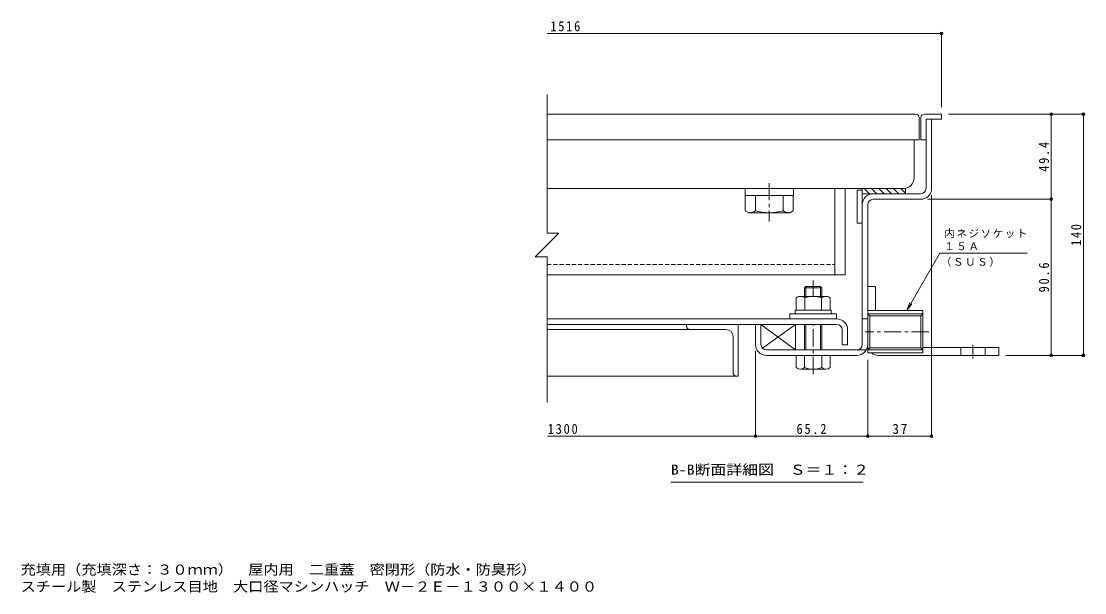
# Model space of a CAD drawing. Units: millimetres on the paper, enlarged 10 times, with parts at other scales. Extents: x -2620 to 2706, y -1962 to 1665.
# Drawn here: x -498 to 2587, y -1962 to -304 of the extents above; entities that cross this region are included whole.
import ezdxf
from ezdxf.enums import TextEntityAlignment as Align

# ---------------------------------------------------------------- set-up
doc = ezdxf.new("R2010")
doc.units = ezdxf.units.MM
doc.header["$LTSCALE"] = 10
doc.header["$PDMODE"] = 32
doc.header["$PDSIZE"] = 8
doc.linetypes.add('CHAIN1', pattern=[8, 5, -1, 1, -1])
doc.linetypes.add('DASHED1', pattern=[1.8, 1.2, -0.6])
for name, color, linetype, lineweight in [('D-0', 7, 'Continuous', 9), ('D-1', 2, 'Continuous', 9), ('D-2', 3, 'Continuous', 9), ('D-3', 4, 'Continuous', 9), ('D-5', 7, 'Continuous', 9), ('D-6', 6, 'Continuous', 9), ('D-7', 5, 'Continuous', 5), ('D-8', 5, 'Continuous', 5), ('D-9', 134, 'Continuous', 5), ('D-A', 3, 'Continuous', 9), ('D-B', 6, 'Continuous', 9), ('D-C', 5, 'Continuous', 5), ('D-E', 3, 'Continuous', 9), ('D-F', 7, 'Continuous', 9), ('F-5_F-5ﾚｲﾔ', 7, 'Continuous', 9)]:
    doc.layers.add(name, color=color, linetype=linetype, lineweight=lineweight)
doc.styles.add('ＭＳ ゴシック', font='')
doc.styles.get('ＭＳ ゴシック').set_extended_font_data('MS Gothic')

msp = doc.modelspace()

# ---------------------------------------------------------------- linework, layer by layer
at = {"layer": 'D-0'}
for p, q in [((1027.15, -517.61), (1027.15, -918.96)), ((1061.56, -918.96), (992.74, -987.77)), ((1027.15, -918.96), (1061.56, -918.96)), ((1027.15, -987.77), (992.74, -987.77)), ((1027.15, -987.77), (1027.15, -1409.91))]:
    msp.add_line(p, q, dxfattribs=at)
at = {"layer": 'D-1'}
for p, q in [((2126.41, -588.36), (2142.41, -588.36)), ((2126.41, -788.36), (2126.41, -588.36)), ((2142.41, -788.36), (2142.41, -588.36)), ((2110.41, -804.36), (1973.4, -804.36)), ((1973.4, -820.36), (2110.41, -820.36)), ((1941.4, -1241.37), (1941.4, -836.36)), ((1957.4, -836.36), (1957.4, -1241.37)), ((1957.41, -1167.37), (1941.4, -1167.37)), ((2117.41, -1143.48), (1957.41, -1143.48)), ((1957.41, -1143.48), (1957.41, -1266.48)), ((2111.6, -1158.41), (1963.22, -1158.41)), ((1963.22, -1251.56), (1963.22, -1158.41)), ((2117.41, -1152.6), (2111.6, -1158.41)), ((2111.6, -1158.41), (2111.6, -1251.56)), ((2117.41, -1143.48), (2117.41, -1266.48)), ((1647.41, -1241.37), (1647.41, -1183.37)), ((1953.12, -1257.37), (1663.41, -1257.37)), ((1957.41, -1257.37), (1963.22, -1251.56)), ((2117.41, -1257.37), (1957.41, -1257.37)), ((2111.6, -1251.56), (1963.22, -1251.56)), ((2117.41, -1257.37), (2111.6, -1251.56)), ((1663.41, -1273.37), (1773.91, -1273.37)), ((1823.91, -1273.37), (1925.4, -1273.37)), ((2117.41, -1266.48), (1957.41, -1266.48))]:
    msp.add_line(p, q, dxfattribs=at)
at = {"layer": 'D-1', "color": 7, "linetype": 'CHAIN1'}
msp.add_line((2134.41, -1204.98), (1950.04, -1204.98), dxfattribs=at)
at = {"layer": 'D-1'}
for points in [[(2117.41, -1152.6), (1957.41, -1152.6), (1963.22, -1158.41)], [(1631.41, -1241.37), (1631.41, -1183.37), (1647.41, -1183.37)]]:
    msp.add_lwpolyline(points, dxfattribs=at)
for centre, radius, start, end in [((2110.41, -788.36), 16, 270, 0), ((2110.41, -788.36), 32, 270, 0), ((1973.4, -836.36), 32, 90, 180), ((1973.4, -836.36), 16, 90, 180), ((1663.41, -1241.37), 32, 180, 270), ((1663.41, -1241.37), 16, 180, 270), ((1925.4, -1241.37), 32, 270, 0), ((1925.4, -1241.37), 16, 270, 0)]:
    msp.add_arc(centre, radius, start, end, dxfattribs=at)
at = {"layer": 'D-2'}
for p, q in [((2091.41, -757.36), (2091.41, -648.36)), ((1027.15, -789.36), (2059.41, -789.36))]:
    msp.add_line(p, q, dxfattribs=at)
msp.add_arc((2059.41, -757.36), 32, 270, 0, dxfattribs=at)
at = {"layer": 'D-3'}
for p, q in [((2096.41, -573.36), (1027.15, -573.36)), ((2106.41, -583.36), (2106.41, -648.36)), ((2111.41, -583.36), (2111.41, -648.36)), ((2121.41, -573.36), (2171.41, -573.36)), ((2171.41, -573.36), (2171.41, -588.36)), ((2171.41, -588.36), (2126.41, -588.36)), ((2126.41, -588.36), (2126.41, -648.36)), ((1027.15, -648.36), (2106.41, -648.36)), ((2126.41, -648.36), (2111.41, -648.36))]:
    msp.add_line(p, q, dxfattribs=at)
for centre, start, end in [((2096.41, -583.36), 0, 90), ((2121.41, -583.36), 90, 180)]:
    msp.add_arc(centre, 10, start, end, dxfattribs=at)
at = {"layer": 'D-5'}
for p, q in [((2070.12, -1143.48), (2166.63, -976.33)), ((2166.63, -976.33), (2419.37, -976.33)), ((2070.12, -1143.48), (2079.69, -1120.39)), ((2070.12, -1143.48), (2085.34, -1123.65)), ((1943.58, -1641.06), (1386.08, -1641.06)), ((1943.58, -1641.06), (1386.08, -1641.06))]:
    msp.add_line(p, q, dxfattribs=at)
at = {"layer": 'D-6'}
for p, q in [((1926.4, -794.36), (1941.4, -794.36)), ((1926.4, -794.36), (1926.4, -889.36)), ((1941.4, -789.36), (1941.4, -889.36)), ((1962.1, -804.36), (1947.1, -789.36)), ((1983.31, -804.36), (1968.31, -789.36)), ((2004.52, -804.36), (1989.52, -789.36)), ((2025.74, -804.36), (2010.74, -789.36)), ((2046.95, -804.36), (2031.95, -789.36)), ((2066.4, -802.6), (2053.16, -789.36)), ((2066.4, -804.36), (1941.4, -804.36)), ((1926.4, -889.36), (1941.4, -889.36)), ((1647.41, -1183.37), (1647.41, -1241.37)), ((1651.93, -1252.51), (1747.41, -1183.37))]:
    msp.add_line(p, q, dxfattribs=at)
for points in [[(2066.4, -804.36), (2066.4, -789.36), (1941.4, -789.36)], [(1663.41, -1257.37), (1747.41, -1257.37), (1747.41, -1183.37), (1647.41, -1183.37), (1747.41, -1257.37)]]:
    msp.add_lwpolyline(points, dxfattribs=at)
at = {"layer": 'D-7'}
for p, q in [((1777.97, -1073.37), (1773.91, -1077.43)), ((1823.91, -1077.43), (1773.91, -1077.43)), ((1773.91, -1100.87), (1773.91, -1077.43)), ((1819.85, -1073.37), (1777.97, -1073.37)), ((1777.97, -1100.87), (1777.97, -1073.37)), ((1819.85, -1073.37), (1823.91, -1077.43)), ((1819.85, -1100.87), (1819.85, -1073.37)), ((1823.91, -1077.43), (1823.91, -1100.87)), ((1823.91, -1077.43), (1823.91, -1100.87)), ((1773.91, -1257.37), (1773.91, -1183.37)), ((1777.97, -1257.37), (1777.97, -1183.37)), ((1819.85, -1257.37), (1819.85, -1183.37)), ((1823.91, -1183.37), (1823.91, -1257.37)), ((1847.91, -1273.37), (1749.91, -1273.37)), ((1749.91, -1308.89), (1749.91, -1273.37)), ((1773.91, -1308.89), (1773.91, -1273.37)), ((1823.91, -1273.37), (1823.91, -1308.89)), ((1847.91, -1308.89), (1847.91, -1273.37)), ((1835.91, -1313.37), (1761.91, -1313.37))]:
    msp.add_line(p, q, dxfattribs=at)
at = {"layer": 'D-7', "linetype": 'CHAIN1'}
for p, q in [((1798.91, -1100.87), (1798.91, -1055.7)), ((1798.91, -1327.76), (1798.91, -1183.37))]:
    msp.add_line(p, q, dxfattribs=at)
at = {"layer": 'D-7', "color": 2, "lineweight": 9}
for p, q in [((1749.83, -1106.16), (1756.41, -1102.37)), ((1749.83, -1106.16), (1749.83, -1142.37)), ((1841.41, -1102.37), (1756.41, -1102.37)), ((1774.37, -1106.16), (1774.37, -1142.37)), ((1823.45, -1106.16), (1823.45, -1142.37))]:
    msp.add_line(p, q, dxfattribs=at)
at = {"layer": 'D-7', "color": 134}
for p, q in [((1731.41, -1152.37), (1731.41, -1167.37)), ((1731.41, -1152.37), (1866.41, -1152.37)), ((1731.41, -1167.37), (1866.41, -1167.37)), ((1866.41, -1152.37), (1866.41, -1167.37))]:
    msp.add_line(p, q, dxfattribs=at)
at = {"layer": 'D-7', "color": 6, "lineweight": 9}
for p, q in [((1746.41, -1142.37), (1746.41, -1152.37)), ((1746.41, -1152.37), (1851.41, -1152.37))]:
    msp.add_line(p, q, dxfattribs=at)
at = {"layer": 'D-7', "color": 2, "lineweight": 9}
msp.add_lwpolyline([(1841.41, -1102.37), (1847.98, -1106.16), (1847.98, -1142.37), (1749.83, -1142.37)], dxfattribs=at)
at = {"layer": 'D-7', "color": 6, "lineweight": 9}
msp.add_lwpolyline([(1746.41, -1142.37), (1851.41, -1142.37), (1851.41, -1152.37)], dxfattribs=at)
at = {"layer": 'D-7', "color": 2, "lineweight": 9}
for centre, radius, start, end in [((1764.32, -1131.25), 28.97, 94.38438, 120), ((1761.34, -1126.57), 24.21, 57.42749, 88.18784), ((1798.91, -1183.57), 81.2, 72.41188, 107.5881), ((1836.48, -1126.57), 24.21, 91.81215, 122.57249), ((1833.5, -1131.25), 28.97, 59.99998, 85.6156)]:
    msp.add_arc(centre, radius, start, end, dxfattribs=at)
at = {"layer": 'D-7'}
for centre, radius, start, end in [((1761.91, -1295.04), 18.33, 229.1022, 310.89809), ((1798.91, -1241.29), 72.08, 249.70546, 290.29454), ((1835.91, -1295.04), 18.33, 229.10191, 310.8978)]:
    msp.add_arc(centre, radius, start, end, dxfattribs=at)
at = {"layer": 'D-8'}
msp.add_lwpolyline([(1861.41, -1039.36), (1891.41, -1039.36), (1891.41, -789.36), (1861.41, -789.36)], close=True, dxfattribs=at)
at = {"layer": 'D-9'}
for p, q in [((1861.41, -1039.36), (1861.41, -789.36)), ((1601.91, -809.36), (1601.91, -853.74)), ((1631.41, -853.88), (1631.41, -809.36)), ((1711.41, -853.88), (1711.41, -809.36)), ((1740.91, -809.36), (1740.91, -853.88)), ((1611.45, -859.24), (1601.91, -853.74)), ((1731.41, -859.37), (1611.66, -859.37)), ((1731.41, -859.37), (1740.91, -853.88)), ((1027.15, -1039.36), (1861.41, -1039.36))]:
    msp.add_line(p, q, dxfattribs=at)
at = {"layer": 'D-9', "linetype": 'DASHED1'}
msp.add_line((1027.15, -1009.36), (1861.41, -1009.36), dxfattribs=at)
at = {"layer": 'D-9'}
for centre, radius, start, end in [((1612.7, -824.86), 34.53, 267.86055, 302.81094), ((1671.41, -710.77), 148.6, 254.38446, 285.61554), ((1730.12, -824.86), 34.53, 237.18906, 272.13945)]:
    msp.add_arc(centre, radius, start, end, dxfattribs=at)
at = {"layer": 'D-A'}
for p, q in [((1866.91, -1167.37), (1027.86, -1167.37)), ((1027.86, -1183.37), (1866.91, -1183.37)), ((1882.91, -1199.37), (1882.91, -1242.37)), ((1898.91, -1199.37), (1898.91, -1242.37)), ((1882.91, -1242.37), (1898.91, -1242.37))]:
    msp.add_line(p, q, dxfattribs=at)
for radius in [32, 16]:
    msp.add_arc((1866.91, -1199.37), radius, 0, 90, dxfattribs=at)
at = {"layer": 'D-B'}
for p, q in [((1431.41, -1183.37), (1027.86, -1183.37)), ((1441.41, -1198.37), (1027.86, -1198.37)), ((1431.41, -1183.37), (1581.41, -1183.37)), ((1431.41, -1188.37), (1431.41, -1183.37)), ((1441.41, -1198.37), (1546.41, -1198.37)), ((1581.41, -1183.37), (1581.41, -1333.37)), ((1566.41, -1323.37), (1566.41, -1218.37)), ((1576.41, -1333.37), (1027.15, -1333.37)), ((1576.41, -1333.37), (1581.41, -1333.37))]:
    msp.add_line(p, q, dxfattribs=at)
for centre, radius, start, end in [((1441.41, -1188.37), 10, 180, 270), ((1546.41, -1218.37), 20, 0, 90), ((1576.41, -1323.37), 10, 180, 270)]:
    msp.add_arc(centre, radius, start, end, dxfattribs=at)
at = {"layer": 'D-C', "color": 134}
for p, q in [((1601.41, -789.36), (1741.41, -789.36)), ((1741.41, -789.36), (1741.41, -809.36))]:
    msp.add_line(p, q, dxfattribs=at)
at = {"layer": 'D-C', "color": 2, "linetype": 'CHAIN1', "lineweight": 9}
msp.add_line((1671.41, -773.36), (1671.41, -885), dxfattribs=at)
at = {"layer": 'D-C', "color": 134}
msp.add_lwpolyline([(1601.41, -789.36), (1601.41, -809.36), (1741.41, -809.36)], dxfattribs=at)
at = {"layer": 'D-E'}
for p, q in [((1957.4, -1073.36), (1957.4, -1241.37)), ((1957.4, -1073.36), (1979.9, -1073.36)), ((1979.91, -1143.48), (1979.9, -1073.36)), ((2117.41, -1250.87), (2337.41, -1250.87)), ((2227.41, -1273.37), (2227.41, -1250.87)), ((2297.41, -1273.37), (2297.41, -1250.87)), ((2337.41, -1250.87), (2337.41, -1273.37)), ((2337.41, -1273.37), (1987.41, -1273.37))]:
    msp.add_line(p, q, dxfattribs=at)
at = {"layer": 'D-E', "linetype": 'CHAIN1'}
msp.add_line((2262.41, -1282.1), (2262.41, -1242.66), dxfattribs=at)
at = {"layer": 'D-E'}
msp.add_arc((1987.41, -1243.37), 30, 230.3984, 270, dxfattribs=at)
at = {"layer": 'D-F'}
for p, q in [((2171.41, -339.27), (1027.15, -339.27)), ((2171.41, -336.27), (2171.41, -553.36)), ((2585.58, -573.36), (2191.41, -573.36)), ((2489.24, -573.36), (2489.24, -820.36)), ((2582.58, -573.36), (2582.58, -1273.37)), ((2492.24, -820.36), (2130.41, -820.36)), ((2142.41, -1510.71), (2142.41, -808.36)), ((2489.24, -820.36), (2489.24, -1273.37)), ((1631.41, -1510.71), (1631.41, -1261.37)), ((1957.41, -1510.71), (1957.41, -1286.48)), ((2585.58, -1273.37), (2357.41, -1273.37)), ((1631.41, -1507.71), (1027.86, -1507.71)), ((1957.41, -1507.71), (1631.41, -1507.71)), ((2142.41, -1507.71), (1957.41, -1507.71))]:
    msp.add_line(p, q, dxfattribs=at)
for p in [(2171.41, -339.27), (2489.24, -573.36), (2582.58, -573.36), (2489.24, -820.36), (2489.24, -1273.37), (2582.58, -1273.37), (1631.41, -1507.71), (1957.41, -1507.71), (2142.41, -1507.71)]:
    msp.add_point(p, dxfattribs=at)

# ---------------------------------------------------------------- texts
at = {"layer": 'D-5', "color": 2, "style": 'ＭＳ ゴシック', "width": 1.15}
msp.add_text('B-B断面詳細図\u3000Ｓ＝１：２', height=29.33, dxfattribs=at).set_placement((1386.08, -1628.56), align=Align.BOTTOM_LEFT)
msp.add_text('B-B断面詳細図\u3000Ｓ＝１：２', height=29.33, dxfattribs=at).set_placement((1386.08, -1628.56), align=Align.BOTTOM_LEFT)
at = {"layer": 'D-5', "char_height": 21.99, "attachment_point": 7, "style": 'ＭＳ ゴシック'}
for s, insert in [('\\T1.17;内ネジソケット', (2179.37, -933.48)), ('\\T1.17;１５Ａ', (2179.37, -968.32)), ('\\T1.17;（ＳＵＳ）', (2169.7, -1016.17))]:
    msp.add_mtext(s, dxfattribs=dict(at, insert=insert))
at = {"layer": 'D-F', "color": 2, "char_height": 29.33, "attachment_point": 7, "style": 'ＭＳ ゴシック'}
for s, insert in [('\\T1.28;\\W0.9;1516', (1036.41, -333.27)), ('\\T1.28;\\W0.9;1300', (1028.98, -1501.71)), ('\\T1.28;\\W0.9;65.2', (1750.66, -1501.71)), ('\\T1.27;\\W0.95;37', (2028.66, -1501.71))]:
    msp.add_mtext(s, dxfattribs=dict(at, insert=insert))
at = {"layer": 'D-F', "color": 2, "char_height": 29.33, "attachment_point": 7, "rotation": 90, "style": 'ＭＳ ゴシック'}
for s, insert in [('\\T1.28;\\W0.9;49.4', (2483.24, -740.61)), ('\\T1.27;\\W0.9;140', (2576.58, -955.87)), ('\\T1.28;\\W0.9;90.6', (2483.24, -1090.62))]:
    msp.add_mtext(s, dxfattribs=dict(at, insert=insert))
at = {"layer": 'F-5_F-5ﾚｲﾔ', "color": 2, "style": 'ＭＳ ゴシック', "width": 1.1}
for s, p in [('充填用（充填深さ：３０ｍｍ）\u3000屋内用\u3000二重蓋\u3000密閉形（防水・防臭形）', (-500.11, -1918.5)), ('スチール製\u3000ステンレス目地\u3000大口径マシンハッチ\u3000Ｗ－２Ｅ－１３００×１４００', (-500.11, -1967.71))]:
    msp.add_text(s, height=29.33, dxfattribs=at).set_placement(p, align=Align.BOTTOM_LEFT)

doc.saveas('drawing.dxf')
